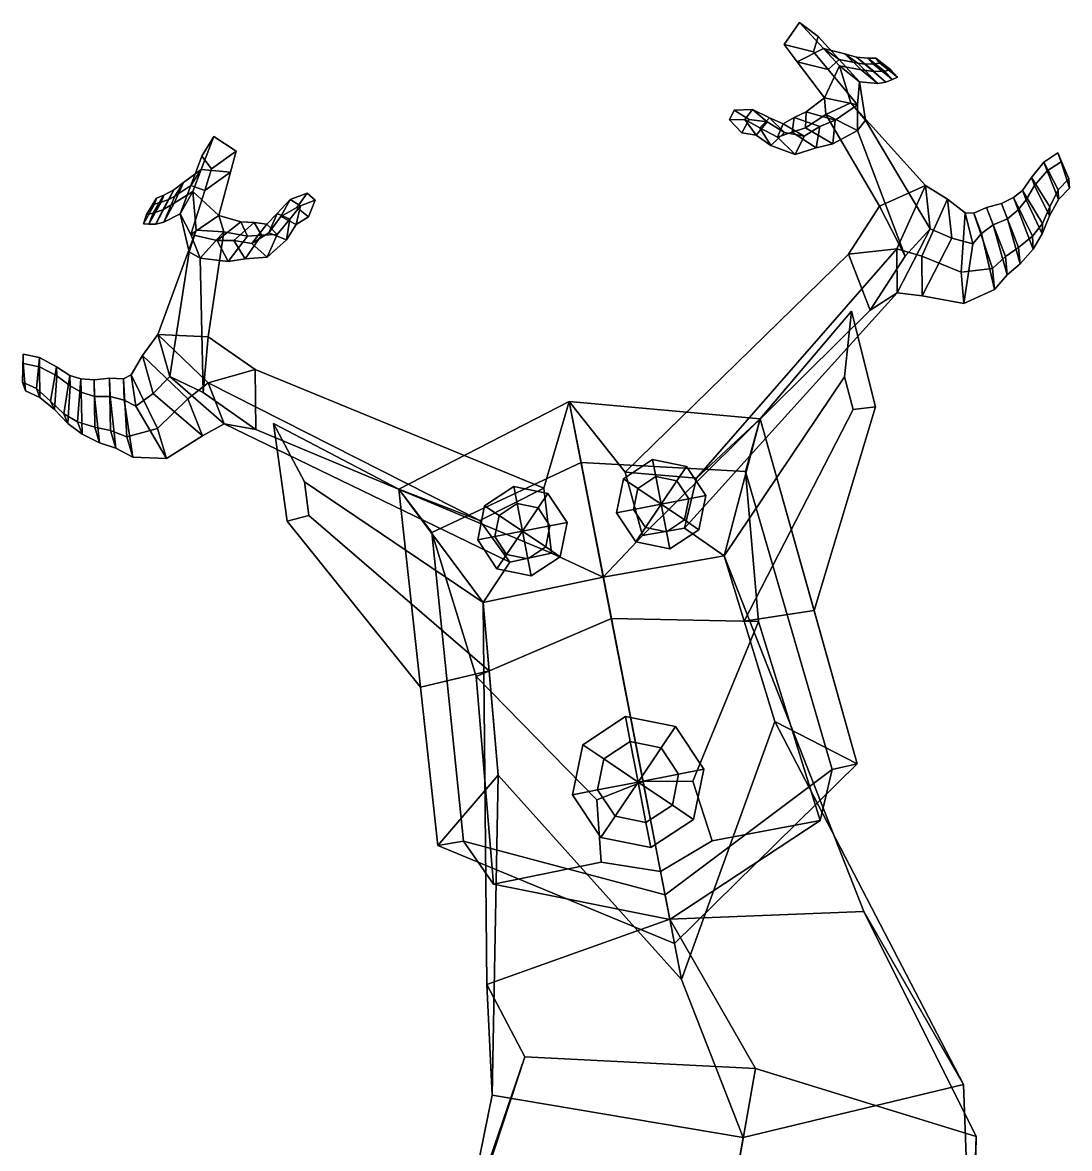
# Model space of a CAD drawing. Extents: x -172 to 85, y -151 to 335.
# Drawn here: x -101 to 73.8, y 147.1 to 335 of the extents above; entities that cross this region are included whole.
import ezdxf

# ---------------------------------------------------------------- set-up
doc = ezdxf.new("R2010")
doc.units = 0

msp = doc.modelspace()

# ---------------------------------------------------------------- linework, layer by layer
for points in [[(28.702566, 334.994446, 155.109482), (31.793964, 332.669006, 154.282242), (31.043983, 330.113708, 154.196289), (26.148916, 331.299438, 155.623291)], [(32.70739, 330.664185, 159.270676), (28.702566, 334.994446, 155.109482), (26.148916, 331.299438, 155.623291), (28.329765, 328.427185, 158.119354)], [(32.70739, 330.664185, 159.270676), (35.337589, 328.808289, 157.304489), (31.793964, 332.669006, 154.282242), (28.702566, 334.994446, 155.109482)], [(35.337589, 328.808289, 157.304489), (33.484402, 327.160645, 156.235153), (31.043983, 330.113708, 154.196289), (31.793964, 332.669006, 154.282242)], [(28.329765, 328.427185, 158.119354), (26.148916, 331.299438, 155.623291), (31.043983, 330.113708, 154.196289), (33.484402, 327.160645, 156.235153)], [(32.889004, 322.422485, 163.33754), (35.398449, 327.754517, 162.066818), (32.70739, 330.664185, 159.270676), (28.329765, 328.427185, 158.119354)], [(35.398449, 327.754517, 162.066818), (38.987602, 327.105408, 159.145538), (36.259632, 329.762878, 157.011887), (32.70739, 330.664185, 159.270676)], [(32.70739, 330.664185, 159.270676), (36.259632, 329.762878, 157.011887), (38.429413, 328.189636, 154.928192), (35.337589, 328.808289, 157.304489)], [(38.987602, 327.105408, 159.145538), (41.144329, 326.808838, 156.678818), (38.20639, 329.220398, 155.684448), (36.259632, 329.762878, 157.011887)], [(36.259632, 329.762878, 157.011887), (38.20639, 329.220398, 155.684448), (39.615398, 328.032837, 153.247299), (38.429413, 328.189636, 154.928192)], [(41.144329, 326.808838, 156.678818), (42.897785, 326.891235, 152.157837), (40.089859, 329.025879, 151.908356), (38.20639, 329.220398, 155.684448)], [(38.20639, 329.220398, 155.684448), (40.089859, 329.025879, 151.908356), (40.934238, 328.112061, 149.456116), (39.615398, 328.032837, 153.247299)], [(42.897785, 326.891235, 152.157837), (43.964458, 327.111572, 148.095551), (41.420815, 329.021423, 147.995941), (40.089859, 329.025879, 151.908356)], [(40.089859, 329.025879, 151.908356), (41.420815, 329.021423, 147.995941), (42.094841, 328.228638, 145.750504), (40.934238, 328.112061, 149.456116)], [(45.052582, 325.867798, 145.541733), (42.094841, 328.228638, 145.750504), (41.420815, 329.021423, 147.995941), (43.964458, 327.111572, 148.095551)], [(32.889004, 322.422485, 163.33754), (28.329765, 328.427185, 158.119354), (33.484402, 327.160645, 156.235153), (38.362255, 321.258179, 160.31041)], [(37.300491, 321.601257, 166.672806), (35.398449, 327.754517, 162.066818), (32.889004, 322.422485, 163.33754), (33.098267, 319.61853, 165.704422)], [(38.362255, 321.258179, 160.31041), (33.484402, 327.160645, 156.235153), (35.337589, 328.808289, 157.304489), (38.721451, 325.121643, 160.190475)], [(35.337589, 328.808289, 157.304489), (38.429413, 328.189636, 154.928192), (41.794971, 324.841125, 157.047318), (38.721451, 325.121643, 160.190475)], [(37.300491, 321.601257, 166.672806), (39.728485, 318.693237, 163.865402), (38.721451, 325.121643, 160.190475), (35.398449, 327.754517, 162.066818)], [(38.721451, 325.121643, 160.190475), (41.794971, 324.841125, 157.047318), (38.987602, 327.105408, 159.145538), (35.398449, 327.754517, 162.066818)], [(38.429413, 328.189636, 154.928192), (39.615398, 328.032837, 153.247299), (43.117111, 325.02832, 154.025375), (41.794971, 324.841125, 157.047318)], [(41.794971, 324.841125, 157.047318), (43.117111, 325.02832, 154.025375), (41.144329, 326.808838, 156.678818), (38.987602, 327.105408, 159.145538)], [(39.615398, 328.032837, 153.247299), (40.934238, 328.112061, 149.456116), (44.212997, 325.470154, 149.38765), (43.117111, 325.02832, 154.025375)], [(40.934238, 328.112061, 149.456116), (42.094841, 328.228638, 145.750504), (45.052582, 325.867798, 145.541733), (44.212997, 325.470154, 149.38765)], [(44.212997, 325.470154, 149.38765), (45.052582, 325.867798, 145.541733), (43.964458, 327.111572, 148.095551), (42.897785, 326.891235, 152.157837)], [(39.728485, 318.693237, 163.865402), (38.401436, 316.988586, 162.663803), (38.362255, 321.258179, 160.31041), (38.721451, 325.121643, 160.190475)], [(43.117111, 325.02832, 154.025375), (44.212997, 325.470154, 149.38765), (42.897785, 326.891235, 152.157837), (41.144329, 326.808838, 156.678818)], [(32.889004, 322.422485, 163.33754), (29.826931, 320.086487, 161.896896), (29.706291, 317.443909, 163.882813), (33.098267, 319.61853, 165.704422)], [(38.362255, 321.258179, 160.31041), (34.678417, 318.68219, 159.199417), (29.826931, 320.086487, 161.896896), (32.889004, 322.422485, 163.33754)], [(49.745476, 307.821106, 178.111237), (37.300491, 321.601257, 166.672806), (33.098267, 319.61853, 165.704422), (42.072872, 304.328186, 179.878311)], [(50.523323, 300.575134, 175.080994), (39.728485, 318.693237, 163.865402), (37.300491, 321.601257, 166.672806), (49.745476, 307.821106, 178.111237)], [(20.842012, 320.459229, 156.272308), (17.787899, 320.37262, 154.506088), (17.002337, 318.770874, 155.301208), (19.592634, 318.810242, 156.92804)], [(19.069897, 316.599121, 153.426025), (17.002337, 318.770874, 155.301208), (17.787899, 320.37262, 154.506088), (20.2927, 318.81134, 152.856903)], [(23.312677, 318.398438, 154.332703), (20.2927, 318.81134, 152.856903), (17.787899, 320.37262, 154.506088), (20.842012, 320.459229, 156.272308)], [(23.697052, 319.109009, 158.216629), (20.842012, 320.459229, 156.272308), (19.592634, 318.810242, 156.92804), (22.09358, 317.406677, 158.804626)], [(26.219368, 316.654541, 155.972305), (23.312677, 318.398438, 154.332703), (20.842012, 320.459229, 156.272308), (23.697052, 319.109009, 158.216629)], [(29.826931, 320.086487, 161.896896), (27.801302, 319.131958, 160.778137), (27.503931, 316.702759, 162.47319), (29.706291, 317.443909, 163.882813)], [(34.678417, 318.68219, 159.199417), (32.104614, 317.658936, 158.355774), (27.801302, 319.131958, 160.778137), (29.826931, 320.086487, 161.896896)], [(33.098267, 319.61853, 165.704422), (29.706291, 317.443909, 163.882813), (34.269852, 314.746399, 161.095581), (38.401436, 316.988586, 162.663803)], [(46.329094, 296.014282, 175.052292), (42.072872, 304.328186, 179.878311), (33.098267, 319.61853, 165.704422), (38.401436, 316.988586, 162.663803)], [(38.401436, 316.988586, 162.663803), (34.269852, 314.746399, 161.095581), (34.678417, 318.68219, 159.199417), (38.362255, 321.258179, 160.31041)], [(19.592634, 318.810242, 156.92804), (17.002337, 318.770874, 155.301208), (19.069897, 316.599121, 153.426025), (21.46571, 316.213135, 154.650299)], [(21.46571, 316.213135, 154.650299), (19.069897, 316.599121, 153.426025), (20.2927, 318.81134, 152.856903), (23.312677, 318.398438, 154.332703)], [(22.09358, 317.406677, 158.804626), (19.592634, 318.810242, 156.92804), (21.46571, 316.213135, 154.650299), (23.8985, 314.459473, 156.136383)], [(23.8985, 314.459473, 156.136383), (21.46571, 316.213135, 154.650299), (23.312677, 318.398438, 154.332703), (26.219368, 316.654541, 155.972305)], [(25.952763, 318.064209, 159.796799), (23.697052, 319.109009, 158.216629), (22.09358, 317.406677, 158.804626), (25.010143, 315.844604, 160.964508)], [(29.480957, 316.049011, 157.560501), (26.219368, 316.654541, 155.972305), (23.697052, 319.109009, 158.216629), (25.952763, 318.064209, 159.796799)], [(27.801302, 319.131958, 160.778137), (25.952763, 318.064209, 159.796799), (25.010143, 315.844604, 160.964508), (27.503931, 316.702759, 162.47319)], [(32.104614, 317.658936, 158.355774), (29.480957, 316.049011, 157.560501), (25.952763, 318.064209, 159.796799), (27.801302, 319.131958, 160.778137)], [(31.469858, 314.090332, 159.923248), (27.983274, 312.95105, 158.450058), (29.480957, 316.049011, 157.560501), (32.104614, 317.658936, 158.355774)], [(34.269852, 314.746399, 161.095581), (31.469858, 314.090332, 159.923248), (32.104614, 317.658936, 158.355774), (34.678417, 318.68219, 159.199417)], [(50.523323, 300.575134, 175.080994), (46.329094, 296.014282, 175.052292), (38.401436, 316.988586, 162.663803), (39.728485, 318.693237, 163.865402)], [(-71.14753, 310.476868, 159.270676), (-69.05645, 315.992004, 155.109482), (-71.051628, 312.677856, 154.282242), (-72.890968, 307.770813, 157.304489)], [(-71.14753, 310.476868, 159.270676), (-66.250664, 310.042603, 158.119354), (-65.304581, 313.522705, 155.623291), (-69.05645, 315.992004, 155.109482)], [(-69.05645, 315.992004, 155.109482), (-65.304581, 313.522705, 155.623291), (-69.399033, 310.5896, 154.196289), (-71.051628, 312.677856, 154.282242)], [(25.010143, 315.844604, 160.964508), (22.09358, 317.406677, 158.804626), (23.8985, 314.459473, 156.136383), (27.983274, 312.95105, 158.450058)], [(27.983274, 312.95105, 158.450058), (23.8985, 314.459473, 156.136383), (26.219368, 316.654541, 155.972305), (29.480957, 316.049011, 157.560501)], [(27.503931, 316.702759, 162.47319), (25.010143, 315.844604, 160.964508), (27.983274, 312.95105, 158.450058), (31.469858, 314.090332, 159.923248)], [(29.706291, 317.443909, 163.882813), (27.503931, 316.702759, 162.47319), (31.469858, 314.090332, 159.923248), (34.269852, 314.746399, 161.095581)], [(-72.890968, 307.770813, 157.304489), (-71.051628, 312.677856, 154.282242), (-69.399033, 310.5896, 154.196289), (-70.555511, 306.937317, 156.235153)], [(-66.250664, 310.042603, 158.119354), (-70.555511, 306.937317, 156.235153), (-69.399033, 310.5896, 154.196289), (-65.304581, 313.522705, 155.623291)], [(71.877129, 307.045898, 155.182205), (73.650955, 308.921143, 152.071457), (71.805328, 313.226074, 151.651016), (69.478767, 311.687439, 155.098755)], [(69.478767, 311.687439, 155.098755), (71.805328, 313.226074, 151.651016), (72.364143, 311.765442, 149.386627), (70.038231, 310.235657, 152.466476)], [(73.650955, 308.921143, 152.071457), (73.763474, 307.377441, 149.515549), (72.364143, 311.765442, 149.386627), (71.805328, 313.226074, 151.651016)], [(-72.552635, 306.770935, 162.066818), (-71.14753, 310.476868, 159.270676), (-74.103462, 308.310486, 157.011887), (-75.637283, 304.824585, 159.145538)], [(-71.14753, 310.476868, 159.270676), (-72.890968, 307.770813, 157.304489), (-75.525909, 306.039001, 154.928192), (-74.103462, 308.310486, 157.011887)], [(-68.228508, 302.767212, 163.33754), (-72.867065, 299.63739, 160.31041), (-70.555511, 306.937317, 156.235153), (-66.250664, 310.042603, 158.119354)], [(-68.228508, 302.767212, 163.33754), (-66.250664, 310.042603, 158.119354), (-71.14753, 310.476868, 159.270676), (-72.552635, 306.770935, 162.066818)], [(70.488251, 304.250244, 158.887222), (71.877129, 307.045898, 155.182205), (69.478767, 311.687439, 155.098755), (67.410927, 309.153442, 159.330444)], [(67.410927, 309.153442, 159.330444), (69.478767, 311.687439, 155.098755), (70.038231, 310.235657, 152.466476), (67.921364, 307.77124, 156.269089)], [(67.921364, 307.77124, 156.269089), (70.038231, 310.235657, 152.466476), (71.927483, 305.482361, 152.253891), (70.42009, 302.714355, 155.533981)], [(70.038231, 310.235657, 152.466476), (72.364143, 311.765442, 149.386627), (73.763474, 307.377441, 149.515549), (71.927483, 305.482361, 152.253891)], [(-75.637283, 304.824585, 159.145538), (-74.103462, 308.310486, 157.011887), (-75.705254, 307.078247, 155.684448), (-77.525871, 303.741699, 156.678818)], [(-74.103462, 308.310486, 157.011887), (-75.525909, 306.039001, 154.928192), (-76.566788, 305.44928, 153.247299), (-75.705254, 307.078247, 155.684448)], [(69.254578, 301.465393, 162.478989), (70.488251, 304.250244, 158.887222), (67.410927, 309.153442, 159.330444), (65.922966, 306.977112, 162.84848)], [(65.922966, 306.977112, 162.84848), (67.410927, 309.153442, 159.330444), (67.921364, 307.77124, 156.269089), (66.518066, 305.389099, 159.475861)], [(71.927483, 305.482361, 152.253891), (73.763474, 307.377441, 149.515549), (73.650955, 308.921143, 152.071457), (71.877129, 307.045898, 155.182205)], [(-77.525871, 303.741699, 156.678818), (-75.705254, 307.078247, 155.684448), (-77.3787, 306.192261, 151.908356), (-79.182518, 303.161255, 152.157837)], [(-75.705254, 307.078247, 155.684448), (-76.566788, 305.44928, 153.247299), (-77.819267, 305.028687, 149.456116), (-77.3787, 306.192261, 151.908356)], [(-72.890968, 307.770813, 157.304489), (-74.647392, 303.084961, 160.190475), (-77.392014, 301.673523, 157.047318), (-75.525909, 306.039001, 154.928192)], [(-74.647392, 303.084961, 160.190475), (-72.552635, 306.770935, 162.066818), (-75.637283, 304.824585, 159.145538), (-77.392014, 301.673523, 157.047318)], [(-72.867065, 299.63739, 160.31041), (-74.647392, 303.084961, 160.190475), (-72.890968, 307.770813, 157.304489), (-70.555511, 306.937317, 156.235153)], [(-72.011116, 300.35321, 166.672806), (-72.552635, 306.770935, 162.066818), (-74.647392, 303.084961, 160.190475), (-73.172966, 296.747437, 163.865402)], [(-72.011116, 300.35321, 166.672806), (-67.372154, 300.08905, 165.704422), (-68.228508, 302.767212, 163.33754), (-72.552635, 306.770935, 162.066818)], [(-57.842075, 302.623596, 154.332703), (-56.323284, 305.459778, 156.272308), (-53.459122, 306.523621, 154.506088), (-55.196659, 304.137695, 152.856903)], [(-56.323284, 305.459778, 156.272308), (-54.547165, 304.398926, 156.92804), (-52.130737, 305.332764, 155.301208), (-53.459122, 306.523621, 154.506088)], [(-53.234192, 302.544617, 153.426025), (-55.196659, 304.137695, 152.856903), (-53.459122, 306.523621, 154.506088), (-52.130737, 305.332764, 155.301208)], [(44.960899, 297.222351, 184.943741), (49.745476, 307.821106, 178.111237), (42.072872, 304.328186, 179.878311), (36.887726, 296.315918, 185.339783)], [(44.960899, 297.222351, 184.943741), (49.106991, 296.003479, 182.913177), (53.428654, 305.533447, 176.761063), (49.745476, 307.821106, 178.111237)], [(49.745476, 307.821106, 178.111237), (53.428654, 305.533447, 176.761063), (54.124687, 299.009399, 174.039261), (50.523323, 300.575134, 175.080994)], [(67.591759, 299.356323, 165.755768), (69.254578, 301.465393, 162.478989), (65.922966, 306.977112, 162.84848), (64.415176, 305.777039, 165.509232)], [(64.415176, 305.777039, 165.509232), (65.922966, 306.977112, 162.84848), (66.518066, 305.389099, 159.475861), (65.205948, 303.727356, 161.936234)], [(66.518066, 305.389099, 159.475861), (67.921364, 307.77124, 156.269089), (70.42009, 302.714355, 155.533981), (69.209206, 299.713684, 158.773727)], [(70.42009, 302.714355, 155.533981), (71.927483, 305.482361, 152.253891), (71.877129, 307.045898, 155.182205), (70.488251, 304.250244, 158.887222)], [(-80.797035, 301.405151, 145.541733), (-80.254066, 302.965942, 148.095551), (-78.611084, 305.689575, 147.995941), (-78.939034, 304.702026, 145.750504)], [(-77.819267, 305.028687, 149.456116), (-79.869614, 301.350952, 149.38765), (-80.797035, 301.405151, 145.541733), (-78.939034, 304.702026, 145.750504)], [(-79.182518, 303.161255, 152.157837), (-77.3787, 306.192261, 151.908356), (-78.611084, 305.689575, 147.995941), (-80.254066, 302.965942, 148.095551)], [(-76.566788, 305.44928, 153.247299), (-78.688019, 301.351807, 154.025375), (-79.869614, 301.350952, 149.38765), (-77.819267, 305.028687, 149.456116)], [(-77.3787, 306.192261, 151.908356), (-77.819267, 305.028687, 149.456116), (-78.939034, 304.702026, 145.750504), (-78.611084, 305.689575, 147.995941)], [(-75.525909, 306.039001, 154.928192), (-77.392014, 301.673523, 157.047318), (-78.688019, 301.351807, 154.025375), (-76.566788, 305.44928, 153.247299)], [(-77.392014, 301.673523, 157.047318), (-75.637283, 304.824585, 159.145538), (-77.525871, 303.741699, 156.678818), (-78.688019, 301.351807, 154.025375)], [(-59.883827, 299.917786, 155.972305), (-58.464622, 303.138367, 158.216629), (-56.323284, 305.459778, 156.272308), (-57.842075, 302.623596, 154.332703)], [(-58.464622, 303.138367, 158.216629), (-56.34021, 302.160706, 158.804626), (-54.547165, 304.398926, 156.92804), (-56.323284, 305.459778, 156.272308)], [(-56.34021, 302.160706, 158.804626), (-56.909664, 298.751953, 156.136383), (-55.310959, 301.289307, 154.650299), (-54.547165, 304.398926, 156.92804)], [(-54.547165, 304.398926, 156.92804), (-55.310959, 301.289307, 154.650299), (-53.234192, 302.544617, 153.426025), (-52.130737, 305.332764, 155.301208)], [(49.106991, 296.003479, 182.913177), (55.677818, 293.31842, 180.528717), (56.365356, 303.249939, 176.029465), (53.428654, 305.533447, 176.761063)], [(53.428654, 305.533447, 176.761063), (56.365356, 303.249939, 176.029465), (57.609589, 298.089844, 172.466522), (54.124687, 299.009399, 174.039261)], [(63.082233, 295.921875, 172.461472), (65.28006, 297.441345, 169.329208), (62.430504, 304.812561, 168.342453), (59.91605, 304.112061, 171.365067)], [(59.91605, 304.112061, 171.365067), (62.430504, 304.812561, 168.342453), (63.411503, 302.21344, 164.60051), (61.006046, 301.224243, 167.207336)], [(65.28006, 297.441345, 169.329208), (67.591759, 299.356323, 165.755768), (64.415176, 305.777039, 165.509232), (62.430504, 304.812561, 168.342453)], [(62.430504, 304.812561, 168.342453), (64.415176, 305.777039, 165.509232), (65.205948, 303.727356, 161.936234), (63.411503, 302.21344, 164.60051)], [(65.205948, 303.727356, 161.936234), (66.518066, 305.389099, 159.475861), (69.209206, 299.713684, 158.773727), (67.688225, 297.160278, 161.767227)], [(-79.869614, 301.350952, 149.38765), (-79.182518, 303.161255, 152.157837), (-80.254066, 302.965942, 148.095551), (-80.797035, 301.405151, 145.541733)], [(-78.688019, 301.351807, 154.025375), (-77.525871, 303.741699, 156.678818), (-79.182518, 303.161255, 152.157837), (-79.869614, 301.350952, 149.38765)], [(-73.172966, 296.747437, 163.865402), (-74.647392, 303.084961, 160.190475), (-72.867065, 299.63739, 160.31041), (-71.303978, 295.664001, 162.663803)], [(-72.867065, 299.63739, 160.31041), (-68.228508, 302.767212, 163.33754), (-64.51432, 301.748413, 161.896896), (-68.486504, 298.628967, 159.199417)], [(-68.228508, 302.767212, 163.33754), (-67.372154, 300.08905, 165.704422), (-63.412552, 299.343445, 163.882813), (-64.51432, 301.748413, 161.896896)], [(-62.681076, 298.134521, 157.560501), (-60.164711, 301.324707, 159.796799), (-58.464622, 303.138367, 158.216629), (-59.883827, 299.917786, 155.972305)], [(-60.164711, 301.324707, 159.796799), (-58.45924, 299.619812, 160.964508), (-56.34021, 302.160706, 158.804626), (-58.464622, 303.138367, 158.216629)], [(-56.909664, 298.751953, 156.136383), (-59.883827, 299.917786, 155.972305), (-57.842075, 302.623596, 154.332703), (-55.310959, 301.289307, 154.650299)], [(-55.310959, 301.289307, 154.650299), (-57.842075, 302.623596, 154.332703), (-55.196659, 304.137695, 152.856903), (-53.234192, 302.544617, 153.426025)], [(36.887726, 296.315918, 185.339783), (42.072872, 304.328186, 179.878311), (46.329094, 296.014282, 175.052292), (40.505981, 286.983398, 179.343262)], [(55.677818, 293.31842, 180.528717), (60.921692, 293.961487, 175.994125), (57.822262, 303.153259, 174.388168), (56.365356, 303.249939, 176.029465)], [(56.365356, 303.249939, 176.029465), (57.822262, 303.153259, 174.388168), (59.07217, 299.764221, 169.909714), (57.609589, 298.089844, 172.466522)], [(60.921692, 293.961487, 175.994125), (63.082233, 295.921875, 172.461472), (59.91605, 304.112061, 171.365067), (57.822262, 303.153259, 174.388168)], [(57.822262, 303.153259, 174.388168), (59.91605, 304.112061, 171.365067), (61.006046, 301.224243, 167.207336), (59.07217, 299.764221, 169.909714)], [(63.411503, 302.21344, 164.60051), (65.205948, 303.727356, 161.936234), (67.688225, 297.160278, 161.767227), (65.516739, 294.714905, 165.072998)], [(69.209206, 299.713684, 158.773727), (70.42009, 302.714355, 155.533981), (70.488251, 304.250244, 158.887222), (69.254578, 301.465393, 162.478989)], [(-68.486504, 298.628967, 159.199417), (-64.51432, 301.748413, 161.896896), (-62.278614, 301.622192, 160.778137), (-65.716789, 298.644409, 158.355774)], [(-65.716789, 298.644409, 158.355774), (-62.278614, 301.622192, 160.778137), (-60.164711, 301.324707, 159.796799), (-62.681076, 298.134521, 157.560501)], [(-64.51432, 301.748413, 161.896896), (-63.412552, 299.343445, 163.882813), (-61.092926, 299.481323, 162.47319), (-62.278614, 301.622192, 160.778137)], [(-62.278614, 301.622192, 160.778137), (-61.092926, 299.481323, 162.47319), (-58.45924, 299.619812, 160.964508), (-60.164711, 301.324707, 159.796799)], [(-58.45924, 299.619812, 160.964508), (-60.131935, 295.823181, 158.450058), (-56.909664, 298.751953, 156.136383), (-56.34021, 302.160706, 158.804626)], [(59.07217, 299.764221, 169.909714), (61.006046, 301.224243, 167.207336), (63.345211, 292.892395, 167.732346), (61.271145, 290.432739, 170.850937)], [(61.006046, 301.224243, 167.207336), (63.411503, 302.21344, 164.60051), (65.516739, 294.714905, 165.072998), (63.345211, 292.892395, 167.732346)], [(67.688225, 297.160278, 161.767227), (69.209206, 299.713684, 158.773727), (69.254578, 301.465393, 162.478989), (67.591759, 299.356323, 165.755768)], [(-78.387787, 282.914551, 178.111237), (-69.965393, 282.55011, 179.878311), (-67.372154, 300.08905, 165.704422), (-72.011116, 300.35321, 166.672806)], [(-76.394623, 275.904785, 175.080994), (-78.387787, 282.914551, 178.111237), (-72.011116, 300.35321, 166.672806), (-73.172966, 296.747437, 163.865402)], [(-71.303978, 295.664001, 162.663803), (-72.867065, 299.63739, 160.31041), (-68.486504, 298.628967, 159.199417), (-66.633308, 295.132813, 161.095581)], [(-70.797272, 273.247253, 175.052292), (-71.303978, 295.664001, 162.663803), (-67.372154, 300.08905, 165.704422), (-69.965393, 282.55011, 179.878311)], [(-67.372154, 300.08905, 165.704422), (-71.303978, 295.664001, 162.663803), (-66.633308, 295.132813, 161.095581), (-63.412552, 299.343445, 163.882813)], [(-63.412552, 299.343445, 163.882813), (-66.633308, 295.132813, 161.095581), (-63.791439, 295.573425, 159.923248), (-61.092926, 299.481323, 162.47319)], [(-61.092926, 299.481323, 162.47319), (-63.791439, 295.573425, 159.923248), (-60.131935, 295.823181, 158.450058), (-58.45924, 299.619812, 160.964508)], [(-60.131935, 295.823181, 158.450058), (-62.681076, 298.134521, 157.560501), (-59.883827, 299.917786, 155.972305), (-56.909664, 298.751953, 156.136383)], [(45.029495, 289.869812, 180.542526), (40.505981, 286.983398, 179.343262), (46.329094, 296.014282, 175.052292), (50.523323, 300.575134, 175.080994)], [(50.523323, 300.575134, 175.080994), (54.124687, 299.009399, 174.039261), (49.165794, 289.38324, 178.956985), (45.029495, 289.869812, 180.542526)], [(54.124687, 299.009399, 174.039261), (57.609589, 298.089844, 172.466522), (56.141563, 288.089233, 175.987656), (49.165794, 289.38324, 178.956985)], [(57.609589, 298.089844, 172.466522), (59.07217, 299.764221, 169.909714), (61.271145, 290.432739, 170.850937), (56.141563, 288.089233, 175.987656)], [(65.516739, 294.714905, 165.072998), (67.688225, 297.160278, 161.767227), (67.591759, 299.356323, 165.755768), (65.28006, 297.441345, 169.329208)], [(-66.633308, 295.132813, 161.095581), (-68.486504, 298.628967, 159.199417), (-65.716789, 298.644409, 158.355774), (-63.791439, 295.573425, 159.923248)], [(-63.791439, 295.573425, 159.923248), (-65.716789, 298.644409, 158.355774), (-62.681076, 298.134521, 157.560501), (-60.131935, 295.823181, 158.450058)], [(-0.4045, 259.941895, 201.801392), (11.53032, 258.931946, 201.74736), (44.960899, 297.222351, 184.943741), (36.887726, 296.315918, 185.339783)], [(11.53032, 258.931946, 201.74736), (9.491559, 250.609833, 194.335358), (45.029495, 289.869812, 180.542526), (44.960899, 297.222351, 184.943741)], [(45.029495, 289.869812, 180.542526), (49.165794, 289.38324, 178.956985), (49.106991, 296.003479, 182.913177), (44.960899, 297.222351, 184.943741)], [(63.345211, 292.892395, 167.732346), (65.516739, 294.714905, 165.072998), (65.28006, 297.441345, 169.329208), (63.082233, 295.921875, 172.461472)], [(-76.394623, 275.904785, 175.080994), (-73.172966, 296.747437, 163.865402), (-71.303978, 295.664001, 162.663803), (-70.797272, 273.247253, 175.052292)], [(-0.4045, 259.941895, 201.801392), (36.887726, 296.315918, 185.339783), (40.505981, 286.983398, 179.343262), (2.483059, 249.388062, 191.398239)], [(49.165794, 289.38324, 178.956985), (56.141563, 288.089233, 175.987656), (55.677818, 293.31842, 180.528717), (49.106991, 296.003479, 182.913177)], [(61.271145, 290.432739, 170.850937), (63.345211, 292.892395, 167.732346), (63.082233, 295.921875, 172.461472), (60.921692, 293.961487, 175.994125)], [(56.141563, 288.089233, 175.987656), (61.271145, 290.432739, 170.850937), (60.921692, 293.961487, 175.994125), (55.677818, 293.31842, 180.528717)], [(9.491559, 250.609833, 194.335358), (2.483059, 249.388062, 191.398239), (40.505981, 286.983398, 179.343262), (45.029495, 289.869812, 180.542526)], [(36.239983, 275.842346, 188.806427), (16.131935, 245.997314, 191.937759), (22.139059, 268.837891, 211.443039), (37.388519, 286.817993, 193.827087)], [(41.370132, 270.853455, 193.847397), (37.388519, 286.817993, 193.827087), (22.139059, 268.837891, 211.443039), (31.152689, 236.85144, 211.522034)], [(37.388519, 286.817993, 193.827087), (41.370132, 270.853455, 193.847397), (37.684887, 270.390198, 188.820328), (36.239983, 275.842346, 188.806427)], [(-69.981239, 274.879883, 184.943741), (-78.387787, 282.914551, 178.111237), (-80.945816, 279.413757, 176.761063), (-73.368851, 272.196594, 182.913177)], [(-78.387787, 282.914551, 178.111237), (-76.394623, 275.904785, 175.080994), (-79.147209, 273.104004, 174.039261), (-80.945816, 279.413757, 176.761063)], [(-69.981239, 274.879883, 184.943741), (-62.156376, 277.06366, 185.339783), (-69.965393, 282.55011, 179.878311), (-78.387787, 282.914551, 178.111237)], [(-62.156376, 277.06366, 185.339783), (-62.015144, 267.055359, 179.343262), (-70.797272, 273.247253, 175.052292), (-69.965393, 282.55011, 179.878311)], [(-100.96463, 274.979248, 152.071457), (-100.866058, 279.66217, 151.651016), (-100.837044, 278.098572, 149.386627), (-100.490707, 273.50592, 149.515549)], [(-98.617485, 273.90509, 155.182205), (-98.132538, 279.107117, 155.098755), (-100.866058, 279.66217, 151.651016), (-100.96463, 274.979248, 152.071457)], [(-98.132538, 279.107117, 155.098755), (-98.107422, 277.551514, 152.466476), (-100.837044, 278.098572, 149.386627), (-100.866058, 279.66217, 151.651016)], [(-98.107422, 277.551514, 152.466476), (-98.078468, 272.436523, 152.253891), (-100.490707, 273.50592, 149.515549), (-100.837044, 278.098572, 149.386627)], [(-96.282486, 271.833313, 158.887222), (-95.266014, 277.532288, 159.330444), (-98.132538, 279.107117, 155.098755), (-98.617485, 273.90509, 155.182205)], [(-95.266014, 277.532288, 159.330444), (-95.221512, 276.059509, 156.269089), (-98.107422, 277.551514, 152.466476), (-98.132538, 279.107117, 155.098755)], [(-73.368851, 272.196594, 182.913177), (-80.945816, 279.413757, 176.761063), (-82.81324, 276.19635, 176.029465), (-78.45536, 267.245605, 180.528717)], [(-80.945816, 279.413757, 176.761063), (-79.147209, 273.104004, 174.039261), (-82.033875, 270.945923, 172.466522), (-82.81324, 276.19635, 176.029465)], [(-95.221512, 276.059509, 156.269089), (-95.643944, 270.434753, 155.533981), (-98.078468, 272.436523, 152.253891), (-98.107422, 277.551514, 152.466476)], [(-94.095421, 269.713379, 162.478989), (-93.071136, 276.071777, 162.84848), (-95.266014, 277.532288, 159.330444), (-96.282486, 271.833313, 158.887222)], [(-93.071136, 276.071777, 162.84848), (-93.02803, 274.376526, 159.475861), (-95.221512, 276.059509, 156.269089), (-95.266014, 277.532288, 159.330444)], [(-69.981239, 274.879883, 184.943741), (-24.641106, 251.90094, 201.74736), (-13.953662, 257.308167, 201.801392), (-62.156376, 277.06366, 185.339783)], [(-13.953662, 257.308167, 201.801392), (-12.677434, 246.441162, 191.398239), (-62.015144, 267.055359, 179.343262), (-62.156376, 277.06366, 185.339783)], [(-98.078468, 272.436523, 152.253891), (-98.617485, 273.90509, 155.182205), (-100.96463, 274.979248, 152.071457), (-100.490707, 273.50592, 149.515549)], [(-93.02803, 274.376526, 159.475861), (-93.397141, 268.106201, 158.773727), (-95.643944, 270.434753, 155.533981), (-95.221512, 276.059509, 156.269089)], [(-91.763618, 268.380798, 165.755768), (-91.223579, 275.523926, 165.509232), (-93.071136, 276.071777, 162.84848), (-94.095421, 269.713379, 162.478989)], [(-91.188934, 273.327271, 161.936234), (-91.030403, 266.308533, 161.767227), (-93.397141, 268.106201, 158.773727), (-93.02803, 274.376526, 159.475861)], [(-91.223579, 275.523926, 165.509232), (-91.188934, 273.327271, 161.936234), (-93.02803, 274.376526, 159.475861), (-93.071136, 276.071777, 162.84848)], [(-88.902885, 267.471252, 169.329208), (-89.022118, 275.373169, 168.342453), (-91.223579, 275.523926, 165.509232), (-91.763618, 268.380798, 165.755768)], [(-89.022118, 275.373169, 168.342453), (-88.958046, 272.595825, 164.60051), (-91.188934, 273.327271, 161.936234), (-91.223579, 275.523926, 165.509232)], [(-86.295883, 266.885681, 172.461472), (-86.428352, 275.665588, 171.365067), (-89.022118, 275.373169, 168.342453), (-88.902885, 267.471252, 169.329208)], [(-86.428352, 275.665588, 171.365067), (-86.35717, 272.579712, 167.207336), (-88.958046, 272.595825, 164.60051), (-89.022118, 275.373169, 168.342453)], [(-83.558296, 265.877441, 175.994125), (-84.127853, 275.560974, 174.388168), (-86.428352, 275.665588, 171.365067), (-86.295883, 266.885681, 172.461472)], [(-84.127853, 275.560974, 174.388168), (-84.017189, 271.9505, 169.909714), (-86.35717, 272.579712, 167.207336), (-86.428352, 275.665588, 171.365067)], [(-78.45536, 267.245605, 180.528717), (-82.81324, 276.19635, 176.029465), (-84.127853, 275.560974, 174.388168), (-83.558296, 265.877441, 175.994125)], [(-82.81324, 276.19635, 176.029465), (-82.033875, 270.945923, 172.466522), (-84.017189, 271.9505, 169.909714), (-84.127853, 275.560974, 174.388168)], [(-76.394623, 275.904785, 175.080994), (-67.29052, 268.036987, 180.542526), (-70.943367, 266.036377, 178.956985), (-79.147209, 273.104004, 174.039261)], [(-67.29052, 268.036987, 180.542526), (-76.394623, 275.904785, 175.080994), (-70.797272, 273.247253, 175.052292), (-62.015144, 267.055359, 179.343262)], [(-67.29052, 268.036987, 180.542526), (-69.981239, 274.879883, 184.943741), (-73.368851, 272.196594, 182.913177), (-70.943367, 266.036377, 178.956985)], [(-24.641106, 251.90094, 201.74736), (-69.981239, 274.879883, 184.943741), (-67.29052, 268.036987, 180.542526), (-19.633291, 244.948547, 194.335358)], [(37.684887, 270.390198, 188.820328), (19.477539, 235.092163, 191.991745), (16.131935, 245.997314, 191.937759), (36.239983, 275.842346, 188.806427)], [(-95.643944, 270.434753, 155.533981), (-96.282486, 271.833313, 158.887222), (-98.617485, 273.90509, 155.182205), (-98.078468, 272.436523, 152.253891)], [(-88.958046, 272.595825, 164.60051), (-88.100975, 264.854614, 165.072998), (-91.030403, 266.308533, 161.767227), (-91.188934, 273.327271, 161.936234)], [(-86.35717, 272.579712, 167.207336), (-85.404854, 263.978333, 167.732346), (-88.100975, 264.854614, 165.072998), (-88.958046, 272.595825, 164.60051)], [(-84.017189, 271.9505, 169.909714), (-82.560417, 262.474731, 170.850937), (-85.404854, 263.978333, 167.732346), (-86.35717, 272.579712, 167.207336)], [(-79.147209, 273.104004, 174.039261), (-70.943367, 266.036377, 178.956985), (-76.92646, 262.22345, 175.987656), (-82.033875, 270.945923, 172.466522)], [(-93.397141, 268.106201, 158.773727), (-94.095421, 269.713379, 162.478989), (-96.282486, 271.833313, 158.887222), (-95.643944, 270.434753, 155.533981)], [(-82.033875, 270.945923, 172.466522), (-76.92646, 262.22345, 175.987656), (-82.560417, 262.474731, 170.850937), (-84.017189, 271.9505, 169.909714)], [(-70.943367, 266.036377, 178.956985), (-73.368851, 272.196594, 182.913177), (-78.45536, 267.245605, 180.528717), (-76.92646, 262.22345, 175.987656)], [(-24.641106, 251.90094, 201.74736), (-38.188206, 257.111511, 211.443039), (-9.730044, 271.748596, 211.58519), (-13.953662, 257.308167, 201.801392)], [(-38.188206, 257.111511, 211.443039), (-32.634102, 249.880737, 235.261719), (-7.752041, 261.572632, 235.261719), (-9.730044, 271.748596, 211.58519)], [(-12.677434, 246.441162, 191.398239), (-13.953662, 257.308167, 201.801392), (-9.730044, 271.748596, 211.58519), (-4.037141, 242.461151, 184.208496)], [(11.53032, 258.931946, 201.74736), (-0.4045, 259.941895, 201.801392), (-9.730044, 271.748596, 211.58519), (22.139059, 268.837891, 211.443039)], [(2.483059, 249.388062, 191.398239), (-4.037141, 242.461151, 184.208496), (-9.730044, 271.748596, 211.58519), (-0.4045, 259.941895, 201.801392)], [(22.139059, 268.837891, 211.443039), (-9.730044, 271.748596, 211.58519), (-7.752041, 261.572632, 235.261719), (19.698071, 260.05304, 235.261719)], [(41.370132, 270.853455, 193.847397), (31.152689, 236.85144, 211.522034), (19.477539, 235.092163, 191.991745), (37.684887, 270.390198, 188.820328)], [(-91.030403, 266.308533, 161.767227), (-91.763618, 268.380798, 165.755768), (-94.095421, 269.713379, 162.478989), (-93.397141, 268.106201, 158.773727)], [(9.491559, 250.609833, 194.335358), (11.53032, 258.931946, 201.74736), (22.139059, 268.837891, 211.443039), (16.131935, 245.997314, 191.937759)], [(22.139059, 268.837891, 211.443039), (19.698071, 260.05304, 235.261719), (34.139015, 210.325623, 235.261719), (38.356583, 211.28717, 211.58519)], [(-88.100975, 264.854614, 165.072998), (-88.902885, 267.471252, 169.329208), (-91.763618, 268.380798, 165.755768), (-91.030403, 266.308533, 161.767227)], [(-85.404854, 263.978333, 167.732346), (-86.295883, 266.885681, 172.461472), (-88.902885, 267.471252, 169.329208), (-88.100975, 264.854614, 165.072998)], [(-82.560417, 262.474731, 170.850937), (-83.558296, 265.877441, 175.994125), (-86.295883, 266.885681, 172.461472), (-85.404854, 263.978333, 167.732346)], [(-76.92646, 262.22345, 175.987656), (-78.45536, 267.245605, 180.528717), (-83.558296, 265.877441, 175.994125), (-82.560417, 262.474731, 170.850937)], [(-19.633291, 244.948547, 194.335358), (-67.29052, 268.036987, 180.542526), (-62.015144, 267.055359, 179.343262), (-12.677434, 246.441162, 191.398239)], [(-59.062717, 268.069824, 193.827087), (-53.88625, 258.323547, 188.806427), (-53.18354, 252.727173, 188.820328), (-56.773979, 251.776184, 193.847397)], [(-53.88625, 258.323547, 188.806427), (-59.062717, 268.069824, 193.827087), (-38.188206, 257.111511, 211.443039), (-24.06225, 238.184326, 191.937759)], [(-56.773979, 251.776184, 193.847397), (-34.563156, 224.077576, 211.522034), (-38.188206, 257.111511, 211.443039), (-59.062717, 268.069824, 193.827087)], [(-7.752041, 261.572632, 235.261719), (-32.634102, 249.880737, 235.261719), (-25.256224, 225.856934, 264.182343), (-2.688833, 235.524689, 264.325928)], [(-7.752041, 261.572632, 235.261719), (-2.688833, 235.524689, 264.325928), (21.85689, 235.014832, 264.182343), (19.698071, 260.05304, 235.261719)], [(1.731113, 257.228333, 252.49054), (4.726823, 259.211182, 252.49054), (4.173288, 262.058838, 248.497742), (-0.673886, 258.850586, 248.497742)], [(-0.673886, 258.850586, 248.497742), (4.173288, 262.058838, 248.497742), (4.173288, 262.058838, 243.562424), (-0.673886, 258.850586, 243.562424)], [(1.731113, 257.228333, 239.569611), (-0.673886, 258.850586, 243.562424), (4.173288, 262.058838, 243.562424), (4.726823, 259.211182, 239.569611)], [(8.247178, 258.494934, 252.49054), (9.869353, 260.899963, 248.497742), (4.173288, 262.058838, 248.497742), (4.726823, 259.211182, 252.49054)], [(9.869353, 260.899963, 248.497742), (9.869353, 260.899963, 243.562424), (4.173288, 262.058838, 243.562424), (4.173288, 262.058838, 248.497742)], [(8.247178, 258.494934, 239.569611), (4.726823, 259.211182, 239.569611), (4.173288, 262.058838, 243.562424), (9.869353, 260.899963, 243.562424)], [(10.229998, 255.499237, 252.49054), (13.077627, 256.052734, 248.497742), (9.869353, 260.899963, 248.497742), (8.247178, 258.494934, 252.49054)], [(13.077627, 256.052734, 243.562424), (10.229998, 255.499237, 239.569611), (8.247178, 258.494934, 239.569611), (9.869353, 260.899963, 243.562424)], [(13.077627, 256.052734, 248.497742), (13.077627, 256.052734, 243.562424), (9.869353, 260.899963, 243.562424), (9.869353, 260.899963, 248.497742)], [(32.144073, 201.807098, 268.258942), (34.139015, 210.325623, 235.261719), (19.698071, 260.05304, 235.261719), (21.85689, 235.014832, 264.182343)], [(-53.18354, 252.727173, 188.820328), (-53.88625, 258.323547, 188.806427), (-24.06225, 238.184326, 191.937759), (-23.079115, 226.820007, 191.991745)], [(-21.433323, 252.725647, 252.49054), (-18.437614, 254.708435, 252.49054), (-18.991146, 257.556152, 248.497742), (-23.83832, 254.347839, 248.497742)], [(-23.83832, 254.347839, 248.497742), (-18.991146, 257.556152, 248.497742), (-18.991146, 257.556152, 243.562424), (-23.83832, 254.347839, 243.562424)], [(-21.433323, 252.725647, 239.569611), (-23.83832, 254.347839, 243.562424), (-18.991146, 257.556152, 243.562424), (-18.437614, 254.708435, 239.569611)], [(-14.917268, 253.992218, 252.49054), (-13.295085, 256.397217, 248.497742), (-18.991146, 257.556152, 248.497742), (-18.437614, 254.708435, 252.49054)], [(-13.295085, 256.397217, 248.497742), (-13.295085, 256.397217, 243.562424), (-18.991146, 257.556152, 243.562424), (-18.991146, 257.556152, 248.497742)], [(-14.917268, 253.992218, 239.569611), (-18.437614, 254.708435, 239.569611), (-18.991146, 257.556152, 243.562424), (-13.295085, 256.397217, 243.562424)], [(1.014884, 253.708008, 252.49054), (1.731113, 257.228333, 252.49054), (-0.673886, 258.850586, 248.497742), (-1.832752, 253.15448, 248.497742)], [(-1.832752, 253.15448, 248.497742), (-0.673886, 258.850586, 248.497742), (-0.673886, 258.850586, 243.562424), (-1.832752, 253.15448, 243.562424)], [(-1.832752, 253.15448, 243.562424), (-0.673886, 258.850586, 243.562424), (1.731113, 257.228333, 239.569611), (1.014884, 253.708008, 239.569611)], [(5.622442, 254.603607, 254.015671), (4.726823, 259.211182, 252.49054), (1.731113, 257.228333, 252.49054)], [(5.622442, 254.603607, 238.04451), (1.731113, 257.228333, 239.569611), (4.726823, 259.211182, 239.569611)], [(5.622442, 254.603607, 254.015671), (8.247178, 258.494934, 252.49054), (4.726823, 259.211182, 252.49054)], [(5.622442, 254.603607, 238.04451), (4.726823, 259.211182, 239.569611), (8.247178, 258.494934, 239.569611)], [(5.622442, 254.603607, 254.015671), (10.229998, 255.499237, 252.49054), (8.247178, 258.494934, 252.49054)], [(10.229998, 255.499237, 239.569611), (5.622442, 254.603607, 238.04451), (8.247178, 258.494934, 239.569611)], [(-19.633291, 244.948547, 194.335358), (-24.06225, 238.184326, 191.937759), (-38.188206, 257.111511, 211.443039), (-24.641106, 251.90094, 201.74736)], [(-38.188206, 257.111511, 211.443039), (-31.665937, 197.676147, 211.58519), (-27.395269, 198.364563, 235.261719), (-32.634102, 249.880737, 235.261719)], [(-12.934442, 250.996521, 252.49054), (-10.086811, 251.550049, 248.497742), (-13.295085, 256.397217, 248.497742), (-14.917268, 253.992218, 252.49054)], [(-10.086811, 251.550049, 243.562424), (-12.934442, 250.996521, 239.569611), (-14.917268, 253.992218, 239.569611), (-13.295085, 256.397217, 243.562424)], [(-10.086811, 251.550049, 248.497742), (-10.086811, 251.550049, 243.562424), (-13.295085, 256.397217, 243.562424), (-13.295085, 256.397217, 248.497742)], [(5.622442, 254.603607, 254.015671), (1.731113, 257.228333, 252.49054), (1.014884, 253.708008, 252.49054)], [(1.014884, 253.708008, 239.569611), (1.731113, 257.228333, 239.569611), (5.622442, 254.603607, 238.04451)], [(11.918754, 250.356689, 248.497742), (13.077627, 256.052734, 248.497742), (10.229998, 255.499237, 252.49054), (9.513765, 251.978882, 252.49054)], [(11.918754, 250.356689, 243.562424), (9.513765, 251.978882, 239.569611), (10.229998, 255.499237, 239.569611), (13.077627, 256.052734, 243.562424)], [(11.918754, 250.356689, 248.497742), (11.918754, 250.356689, 243.562424), (13.077627, 256.052734, 243.562424), (13.077627, 256.052734, 248.497742)], [(-22.149557, 249.205292, 252.49054), (-21.433323, 252.725647, 252.49054), (-23.83832, 254.347839, 248.497742), (-24.997183, 248.651733, 248.497742)], [(-24.997183, 248.651733, 248.497742), (-23.83832, 254.347839, 248.497742), (-23.83832, 254.347839, 243.562424), (-24.997183, 248.651733, 243.562424)], [(-24.997183, 248.651733, 243.562424), (-23.83832, 254.347839, 243.562424), (-21.433323, 252.725647, 239.569611), (-22.149557, 249.205292, 239.569611)], [(-17.541996, 250.100891, 254.015671), (-18.437614, 254.708435, 252.49054), (-21.433323, 252.725647, 252.49054)], [(-17.541996, 250.100891, 238.04451), (-21.433323, 252.725647, 239.569611), (-18.437614, 254.708435, 239.569611)], [(-17.541996, 250.100891, 254.015671), (-14.917268, 253.992218, 252.49054), (-18.437614, 254.708435, 252.49054)], [(-17.541996, 250.100891, 238.04451), (-18.437614, 254.708435, 239.569611), (-14.917268, 253.992218, 239.569611)], [(-17.541996, 250.100891, 254.015671), (-12.934442, 250.996521, 252.49054), (-14.917268, 253.992218, 252.49054)], [(-12.934442, 250.996521, 239.569611), (-17.541996, 250.100891, 238.04451), (-14.917268, 253.992218, 239.569611)], [(1.375518, 248.307312, 248.497742), (2.997705, 250.71228, 252.49054), (1.014884, 253.708008, 252.49054), (-1.832752, 253.15448, 248.497742)], [(1.375518, 248.307312, 243.562424), (-1.832752, 253.15448, 243.562424), (1.014884, 253.708008, 239.569611), (2.997705, 250.71228, 239.569611)], [(2.997705, 250.71228, 252.49054), (5.622442, 254.603607, 254.015671), (1.014884, 253.708008, 252.49054)], [(2.997705, 250.71228, 239.569611), (1.014884, 253.708008, 239.569611), (5.622442, 254.603607, 238.04451)], [(6.518061, 249.996063, 252.49054), (5.622442, 254.603607, 254.015671), (2.997705, 250.71228, 252.49054)], [(6.518061, 249.996063, 239.569611), (2.997705, 250.71228, 239.569611), (5.622442, 254.603607, 238.04451)], [(9.513765, 251.978882, 252.49054), (10.229998, 255.499237, 252.49054), (5.622442, 254.603607, 254.015671)], [(9.513765, 251.978882, 239.569611), (5.622442, 254.603607, 238.04451), (10.229998, 255.499237, 239.569611)], [(6.518061, 249.996063, 252.49054), (9.513765, 251.978882, 252.49054), (5.622442, 254.603607, 254.015671)], [(6.518061, 249.996063, 239.569611), (5.622442, 254.603607, 238.04451), (9.513765, 251.978882, 239.569611)], [(-56.773979, 251.776184, 193.847397), (-53.18354, 252.727173, 188.820328), (-23.079115, 226.820007, 191.991745), (-34.563156, 224.077576, 211.522034)], [(-17.541996, 250.100891, 254.015671), (-21.433323, 252.725647, 252.49054), (-22.149557, 249.205292, 252.49054)], [(-22.149557, 249.205292, 239.569611), (-21.433323, 252.725647, 239.569611), (-17.541996, 250.100891, 238.04451)], [(1.375518, 248.307312, 248.497742), (-1.832752, 253.15448, 248.497742), (-1.832752, 253.15448, 243.562424), (1.375518, 248.307312, 243.562424)], [(7.071576, 247.148438, 248.497742), (11.918754, 250.356689, 248.497742), (9.513765, 251.978882, 252.49054), (6.518061, 249.996063, 252.49054)], [(7.071576, 247.148438, 243.562424), (6.518061, 249.996063, 239.569611), (9.513765, 251.978882, 239.569611), (11.918754, 250.356689, 243.562424)], [(-20.166737, 246.209595, 252.49054), (-17.541996, 250.100891, 254.015671), (-22.149557, 249.205292, 252.49054)], [(-20.166737, 246.209595, 239.569611), (-22.149557, 249.205292, 239.569611), (-17.541996, 250.100891, 238.04451)], [(-16.646383, 245.493347, 252.49054), (-17.541996, 250.100891, 254.015671), (-20.166737, 246.209595, 252.49054)], [(-16.646383, 245.493347, 239.569611), (-20.166737, 246.209595, 239.569611), (-17.541996, 250.100891, 238.04451)], [(-13.650677, 247.476196, 252.49054), (-12.934442, 250.996521, 252.49054), (-17.541996, 250.100891, 254.015671)], [(-13.650677, 247.476196, 239.569611), (-17.541996, 250.100891, 238.04451), (-12.934442, 250.996521, 239.569611)], [(-16.646383, 245.493347, 252.49054), (-13.650677, 247.476196, 252.49054), (-17.541996, 250.100891, 254.015671)], [(-16.646383, 245.493347, 239.569611), (-17.541996, 250.100891, 238.04451), (-13.650677, 247.476196, 239.569611)], [(-11.245685, 245.854004, 248.497742), (-10.086811, 251.550049, 248.497742), (-12.934442, 250.996521, 252.49054), (-13.650677, 247.476196, 252.49054)], [(-11.245685, 245.854004, 243.562424), (-13.650677, 247.476196, 239.569611), (-12.934442, 250.996521, 239.569611), (-10.086811, 251.550049, 243.562424)], [(-11.245685, 245.854004, 248.497742), (-11.245685, 245.854004, 243.562424), (-10.086811, 251.550049, 243.562424), (-10.086811, 251.550049, 248.497742)], [(9.491559, 250.609833, 194.335358), (16.131935, 245.997314, 191.937759), (-4.037141, 242.461151, 184.208496), (2.483059, 249.388062, 191.398239)], [(7.071576, 247.148438, 248.497742), (6.518061, 249.996063, 252.49054), (2.997705, 250.71228, 252.49054), (1.375518, 248.307312, 248.497742)], [(7.071576, 247.148438, 243.562424), (1.375518, 248.307312, 243.562424), (2.997705, 250.71228, 239.569611), (6.518061, 249.996063, 239.569611)], [(7.071576, 247.148438, 248.497742), (7.071576, 247.148438, 243.562424), (11.918754, 250.356689, 243.562424), (11.918754, 250.356689, 248.497742)], [(-22.354504, 191.213623, 268.258942), (-25.256224, 225.856934, 264.182343), (-32.634102, 249.880737, 235.261719), (-27.395269, 198.364563, 235.261719)], [(-21.788921, 243.804596, 248.497742), (-20.166737, 246.209595, 252.49054), (-22.149557, 249.205292, 252.49054), (-24.997183, 248.651733, 248.497742)], [(-21.788921, 243.804596, 243.562424), (-24.997183, 248.651733, 243.562424), (-22.149557, 249.205292, 239.569611), (-20.166737, 246.209595, 239.569611)], [(-21.788921, 243.804596, 248.497742), (-24.997183, 248.651733, 248.497742), (-24.997183, 248.651733, 243.562424), (-21.788921, 243.804596, 243.562424)], [(7.071576, 247.148438, 248.497742), (1.375518, 248.307312, 248.497742), (1.375518, 248.307312, 243.562424), (7.071576, 247.148438, 243.562424)], [(-19.633291, 244.948547, 194.335358), (-12.677434, 246.441162, 191.398239), (-4.037141, 242.461151, 184.208496), (-24.06225, 238.184326, 191.937759)], [(-16.092863, 242.645752, 248.497742), (-16.646383, 245.493347, 252.49054), (-20.166737, 246.209595, 252.49054), (-21.788921, 243.804596, 248.497742)], [(-16.092863, 242.645752, 243.562424), (-21.788921, 243.804596, 243.562424), (-20.166737, 246.209595, 239.569611), (-16.646383, 245.493347, 239.569611)], [(-16.092863, 242.645752, 248.497742), (-11.245685, 245.854004, 248.497742), (-13.650677, 247.476196, 252.49054), (-16.646383, 245.493347, 252.49054)], [(-16.092863, 242.645752, 243.562424), (-16.646383, 245.493347, 239.569611), (-13.650677, 247.476196, 239.569611), (-11.245685, 245.854004, 243.562424)], [(-16.092863, 242.645752, 248.497742), (-16.092863, 242.645752, 243.562424), (-11.245685, 245.854004, 243.562424), (-11.245685, 245.854004, 248.497742)], [(39.468025, 186.670441, 157.422195), (7.062335, 185.359314, 152.52594), (-4.037141, 242.461151, 184.208496), (16.131935, 245.997314, 191.937759)], [(39.468025, 186.670441, 157.422195), (16.131935, 245.997314, 191.937759), (24.607195, 218.371887, 192.074493), (56.103737, 157.783875, 175.721558)], [(-23.474863, 174.435608, 157.422195), (-24.06225, 238.184326, 191.937759), (-4.037141, 242.461151, 184.208496), (7.062335, 185.359314, 152.52594)], [(-16.092863, 242.645752, 248.497742), (-21.788921, 243.804596, 248.497742), (-21.788921, 243.804596, 243.562424), (-16.092863, 242.645752, 243.562424)], [(-23.474863, 174.435608, 157.422195), (-22.564194, 155.970703, 175.721558), (-21.571718, 209.39563, 192.074493), (-24.06225, 238.184326, 191.937759)], [(31.152689, 236.85144, 211.522034), (38.356583, 211.28717, 211.58519), (24.607195, 218.371887, 192.074493), (19.477539, 235.092163, 191.991745)], [(-5.121081, 205.276794, 307.445313), (2.591403, 208.360229, 307.588928), (-2.688833, 235.524689, 264.325928), (-25.256224, 225.856934, 264.182343)], [(10.897374, 208.390442, 307.445313), (21.85689, 235.014832, 264.182343), (-2.688833, 235.524689, 264.325928), (2.591403, 208.360229, 307.588928)], [(14.131241, 198.456848, 307.588928), (32.144073, 201.807098, 268.258942), (21.85689, 235.014832, 264.182343), (10.897374, 208.390442, 307.445313)], [(-34.563156, 224.077576, 211.522034), (-23.079115, 226.820007, 191.991745), (-21.571718, 209.39563, 192.074493), (-31.665937, 197.676147, 211.58519)], [(-4.398278, 194.855103, 307.588928), (-5.121081, 205.276794, 307.445313), (-25.256224, 225.856934, 264.182343), (-22.354504, 191.213623, 268.258942)], [(-3.940852, 212.100739, 321.124359), (0.457107, 215.011658, 321.124359), (-0.355515, 219.192261, 315.262604), (-7.471585, 214.482269, 315.262604)], [(-7.471585, 214.482269, 315.262604), (-0.355515, 219.192261, 315.262604), (-0.355515, 219.192261, 308.01712), (-7.471585, 214.482269, 308.01712)], [(-3.940852, 212.100739, 302.155365), (-7.471585, 214.482269, 308.01712), (-0.355515, 219.192261, 308.01712), (0.457107, 215.011658, 302.155365)], [(5.625275, 213.960205, 321.124359), (8.006783, 217.490967, 315.262604), (-0.355515, 219.192261, 315.262604), (0.457107, 215.011658, 321.124359)], [(8.006783, 217.490967, 315.262604), (8.006783, 217.490967, 308.01712), (-0.355515, 219.192261, 308.01712), (-0.355515, 219.192261, 315.262604)], [(5.625275, 213.960205, 302.155365), (0.457107, 215.011658, 302.155365), (-0.355515, 219.192261, 308.01712), (8.006783, 217.490967, 308.01712)], [(7.848032, 181.31723, 215.873642), (9.022262, 175.276367, 200.282272), (24.607195, 218.371887, 192.074493), (38.356583, 211.28717, 211.58519)], [(56.103737, 157.783875, 175.721558), (24.607195, 218.371887, 192.074493), (9.022262, 175.276367, 200.282272), (19.32197, 148.954712, 197.703644)], [(8.536244, 209.562195, 321.124359), (12.716805, 210.374817, 315.262604), (8.006783, 217.490967, 315.262604), (5.625275, 213.960205, 321.124359)], [(12.716805, 210.374817, 308.01712), (8.536244, 209.562195, 302.155365), (5.625275, 213.960205, 302.155365), (8.006783, 217.490967, 308.01712)], [(12.716805, 210.374817, 315.262604), (12.716805, 210.374817, 308.01712), (8.006783, 217.490967, 308.01712), (8.006783, 217.490967, 315.262604)], [(-4.992341, 206.932526, 321.124359), (-3.940852, 212.100739, 321.124359), (-7.471585, 214.482269, 315.262604), (-9.172898, 206.119904, 315.262604)], [(-9.172898, 206.119904, 315.262604), (-7.471585, 214.482269, 315.262604), (-7.471585, 214.482269, 308.01712), (-9.172898, 206.119904, 308.01712)], [(-9.172898, 206.119904, 308.01712), (-7.471585, 214.482269, 308.01712), (-3.940852, 212.100739, 302.155365), (-4.992341, 206.932526, 302.155365)], [(1.771954, 208.247375, 323.363373), (0.457107, 215.011658, 321.124359), (-3.940852, 212.100739, 321.124359)], [(1.771954, 208.247375, 299.916351), (-3.940852, 212.100739, 302.155365), (0.457107, 215.011658, 302.155365)], [(1.771954, 208.247375, 323.363373), (5.625275, 213.960205, 321.124359), (0.457107, 215.011658, 321.124359)], [(1.771954, 208.247375, 299.916351), (0.457107, 215.011658, 302.155365), (5.625275, 213.960205, 302.155365)], [(1.771954, 208.247375, 323.363373), (8.536244, 209.562195, 321.124359), (5.625275, 213.960205, 321.124359)], [(8.536244, 209.562195, 302.155365), (1.771954, 208.247375, 299.916351), (5.625275, 213.960205, 302.155365)], [(1.771954, 208.247375, 323.363373), (-3.940852, 212.100739, 321.124359), (-4.992341, 206.932526, 321.124359)], [(-4.992341, 206.932526, 302.155365), (-3.940852, 212.100739, 302.155365), (1.771954, 208.247375, 299.916351)], [(38.356583, 211.28717, 211.58519), (34.139015, 210.325623, 235.261719), (6.275026, 189.409668, 235.261719), (7.848032, 181.31723, 215.873642)], [(7.848032, 181.31723, 215.873642), (-31.665937, 197.676147, 211.58519), (-21.571718, 209.39563, 192.074493), (9.022262, 175.276367, 200.282272)], [(-22.564194, 155.970703, 175.721558), (19.32197, 148.954712, 197.703644), (9.022262, 175.276367, 200.282272), (-21.571718, 209.39563, 192.074493)], [(7.484743, 204.394073, 321.124359), (8.536244, 209.562195, 321.124359), (1.771954, 208.247375, 323.363373)], [(7.484743, 204.394073, 302.155365), (1.771954, 208.247375, 299.916351), (8.536244, 209.562195, 302.155365)], [(6.275026, 189.409668, 235.261719), (34.139015, 210.325623, 235.261719), (32.144073, 201.807098, 268.258942), (7.071068, 185.314362, 268.61795)], [(11.015471, 202.012573, 315.262604), (12.716805, 210.374817, 315.262604), (8.536244, 209.562195, 321.124359), (7.484743, 204.394073, 321.124359)], [(11.015471, 202.012573, 308.01712), (7.484743, 204.394073, 302.155365), (8.536244, 209.562195, 302.155365), (12.716805, 210.374817, 308.01712)], [(11.015471, 202.012573, 315.262604), (11.015471, 202.012573, 308.01712), (12.716805, 210.374817, 308.01712), (12.716805, 210.374817, 315.262604)], [(-4.462896, 199.003906, 315.262604), (-2.081384, 202.534607, 321.124359), (-4.992341, 206.932526, 321.124359), (-9.172898, 206.119904, 315.262604)], [(-4.462896, 199.003906, 308.01712), (-9.172898, 206.119904, 308.01712), (-4.992341, 206.932526, 302.155365), (-2.081384, 202.534607, 302.155365)], [(5.519372, 193.29715, 307.947968), (2.591403, 208.360229, 307.588928), (-5.121081, 205.276794, 307.445313), (-4.398278, 194.855103, 307.588928)], [(-2.081384, 202.534607, 321.124359), (1.771954, 208.247375, 323.363373), (-4.992341, 206.932526, 321.124359)], [(-2.081384, 202.534607, 302.155365), (-4.992341, 206.932526, 302.155365), (1.771954, 208.247375, 299.916351)], [(3.086793, 201.483093, 321.124359), (1.771954, 208.247375, 323.363373), (-2.081384, 202.534607, 321.124359)], [(3.086793, 201.483093, 302.155365), (-2.081384, 202.534607, 302.155365), (1.771954, 208.247375, 299.916351)], [(3.086793, 201.483093, 321.124359), (7.484743, 204.394073, 321.124359), (1.771954, 208.247375, 323.363373)], [(3.086793, 201.483093, 302.155365), (1.771954, 208.247375, 299.916351), (7.484743, 204.394073, 302.155365)], [(5.519372, 193.29715, 307.947968), (14.131241, 198.456848, 307.588928), (10.897374, 208.390442, 307.445313), (2.591403, 208.360229, 307.588928)], [(-4.462896, 199.003906, 315.262604), (-9.172898, 206.119904, 315.262604), (-9.172898, 206.119904, 308.01712), (-4.462896, 199.003906, 308.01712)], [(3.89941, 197.302551, 315.262604), (11.015471, 202.012573, 315.262604), (7.484743, 204.394073, 321.124359), (3.086793, 201.483093, 321.124359)], [(3.89941, 197.302551, 308.01712), (3.086793, 201.483093, 302.155365), (7.484743, 204.394073, 302.155365), (11.015471, 202.012573, 308.01712)], [(3.89941, 197.302551, 315.262604), (3.086793, 201.483093, 321.124359), (-2.081384, 202.534607, 321.124359), (-4.462896, 199.003906, 315.262604)], [(3.89941, 197.302551, 308.01712), (-4.462896, 199.003906, 308.01712), (-2.081384, 202.534607, 302.155365), (3.086793, 201.483093, 302.155365)], [(3.89941, 197.302551, 315.262604), (3.89941, 197.302551, 308.01712), (11.015471, 202.012573, 308.01712), (11.015471, 202.012573, 315.262604)], [(5.519372, 193.29715, 307.947968), (7.071068, 185.314362, 268.61795), (32.144073, 201.807098, 268.258942), (14.131241, 198.456848, 307.588928)], [(-31.665937, 197.676147, 211.58519), (7.848032, 181.31723, 215.873642), (6.275026, 189.409668, 235.261719), (-27.395269, 198.364563, 235.261719)], [(6.275026, 189.409668, 235.261719), (7.071068, 185.314362, 268.61795), (-22.354504, 191.213623, 268.258942), (-27.395269, 198.364563, 235.261719)], [(3.89941, 197.302551, 315.262604), (-4.462896, 199.003906, 315.262604), (-4.462896, 199.003906, 308.01712), (3.89941, 197.302551, 308.01712)], [(5.519372, 193.29715, 307.947968), (-4.398278, 194.855103, 307.588928), (-22.354504, 191.213623, 268.258942), (7.071068, 185.314362, 268.61795)], [(21.349304, 160.452301, 137.728699), (7.062335, 185.359314, 152.52594), (39.468025, 186.670441, 157.422195), (58.16983, 149.118164, 142.496826)], [(58.16983, 149.118164, 142.496826), (39.468025, 186.670441, 157.422195), (56.103737, 157.783875, 175.721558), (57.55555, 117.504791, 163.386597)], [(21.349304, 160.452301, 137.728699), (-17.127178, 162.395081, 142.496826), (-23.474863, 174.435608, 157.422195), (7.062335, 185.359314, 152.52594)], [(-27.362352, 132.478119, 163.386597), (-22.564194, 155.970703, 175.721558), (-23.474863, 174.435608, 157.422195), (-17.127178, 162.395081, 142.496826)], [(-44.035435, 96.628326, 140.812256), (-27.362352, 132.478119, 163.386597), (-17.127178, 162.395081, 142.496826), (-27.042721, 132.249573, 125.552498)], [(-27.042721, 132.249573, 125.552498), (-17.127178, 162.395081, 142.496826), (21.349304, 160.452301, 137.728699), (17.892841, 140.849731, 127.195564)], [(57.177021, 117.399353, 125.552498), (17.892841, 140.849731, 127.195564), (21.349304, 160.452301, 137.728699), (58.16983, 149.118164, 142.496826)], [(-27.362352, 132.478119, 163.386597), (11.18185, 102.789825, 196.280716), (19.32197, 148.954712, 197.703644), (-22.564194, 155.970703, 175.721558)], [(57.55555, 117.504791, 163.386597), (56.103737, 157.783875, 175.721558), (19.32197, 148.954712, 197.703644), (11.18185, 102.789825, 196.280716)], [(56.003841, 57.253922, 144.51268), (57.177021, 117.399353, 125.552498), (58.16983, 149.118164, 142.496826), (57.55555, 117.504791, 163.386597)]]:
    msp.add_3dface(points)

doc.saveas('drawing.dxf')
